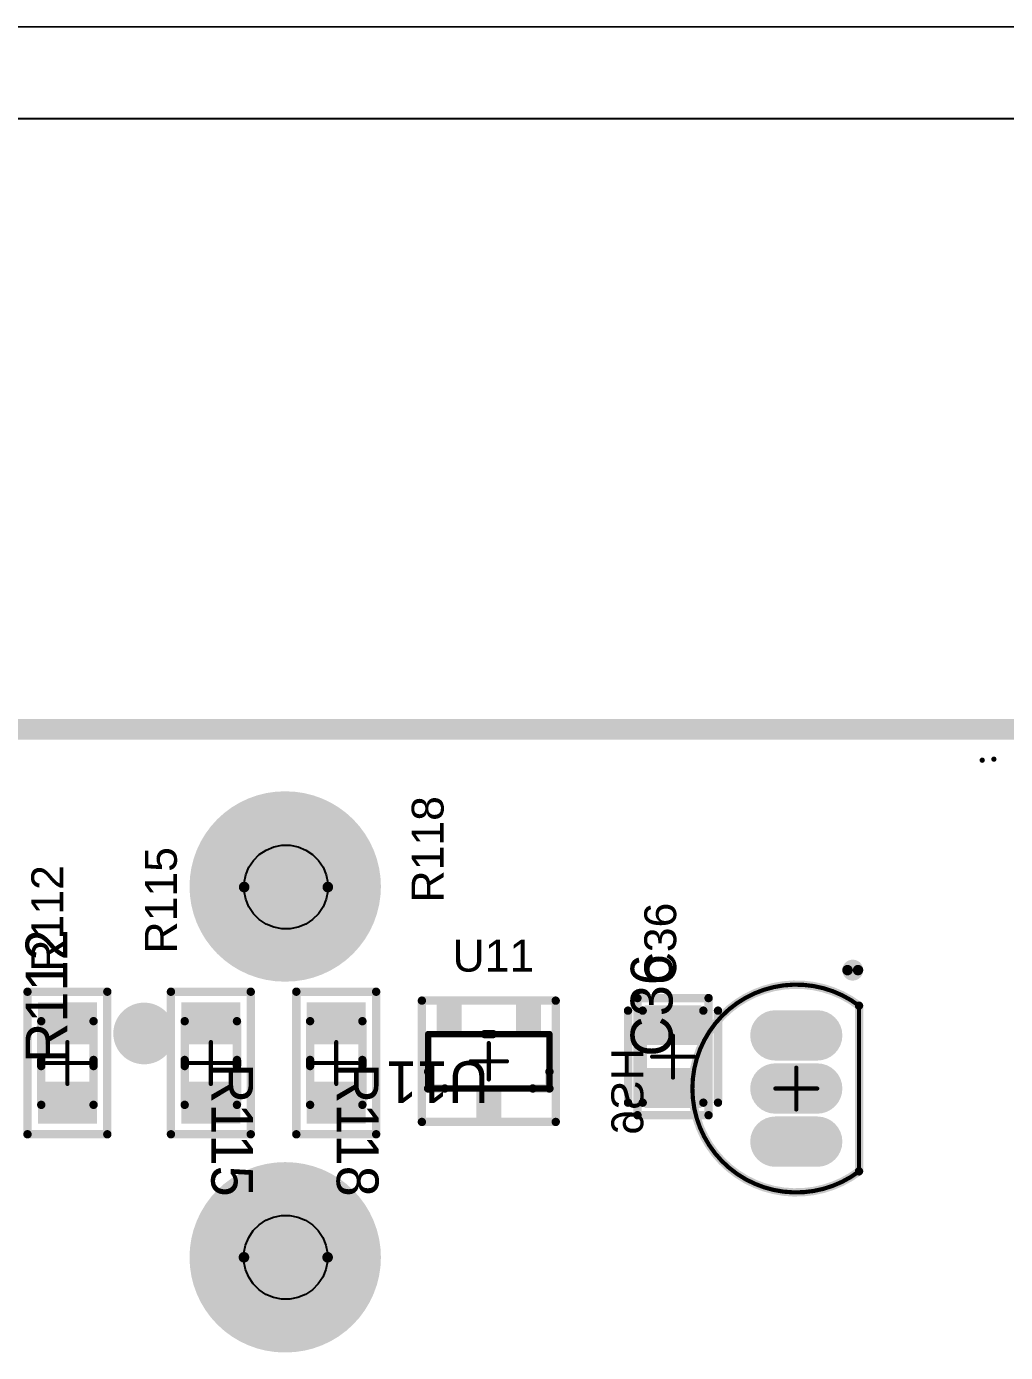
# Model space of a CAD drawing. Header units: millimetres. Extents: x 54 to 247, y 53 to 195.
# Drawn here: x 160.72 to 184.12, y 162.88 to 194.58 of the extents above; entities that cross this region are included whole.
import ezdxf

# ---------------------------------------------------------------- set-up
doc = ezdxf.new("R2010")
doc.units = ezdxf.units.MM
for name, color, linetype in [('BottomOverlay', 54, 'Continuous'), ('BottomSolder', 6, 'Continuous'), ('Mechanical1', 6, 'Continuous'), ('Mechanical10', 56, 'Continuous'), ('Mechanical12', 56, 'Continuous'), ('Mechanical13', 56, 'Continuous'), ('Mechanical15', 56, 'Continuous'), ('Mechanical6', 56, 'Continuous'), ('MultiLayer', 9, 'Continuous'), ('PadHoleLayer', 156, 'Continuous'), ('TopOverlay', 2, 'Continuous'), ('TopPaste', 8, 'Continuous'), ('TopSolder', 216, 'Continuous'), ('ViaHoleLayer', 16, 'Continuous')]:
    doc.layers.add(name, color=color, linetype=linetype)
doc.styles.add('Arial', font='arial.ttf', dxfattribs={"height": 0.2})

# ---------------------------------------------------------------- blocks, each defined once
blk = doc.blocks.new('KEMET_C0805C_DN_MFG_172')
at = {"layer": 'TopPaste'}
for points in [[(-1.225, 0.675), (-0.275, 0.675), (-0.275, -0.675), (-1.225, -0.675)], [(0.275, 0.675), (1.225, 0.675), (1.225, -0.675), (0.275, -0.675)]]:
    blk.add_hatch(color=8, dxfattribs=at).paths.add_polyline_path(points)
at = {"layer": 'TopSolder'}
for points in [[(-1.225, 0.675), (-0.275, 0.675), (-0.275, -0.675), (-1.225, -0.675)], [(0.275, 0.675), (1.225, 0.675), (1.225, -0.675), (0.275, -0.675)]]:
    blk.add_hatch(color=216, dxfattribs=at).paths.add_polyline_path(points)
at = {"layer": 'Mechanical10', "const_width": 0.2}
for points in [[(-1.4, 0.85), (1.4, 0.85)], [(-1.4, 0.85), (-1.4, -0.85)], [(1.4, 0.85), (1.4, -0.85)], [(-1.4, -0.85), (1.4, -0.85)]]:
    blk.add_lwpolyline(points, dxfattribs=at)
at = {"layer": 'Mechanical10', "const_width": 0.1}
for points in [[(-1.45, 0.85, 1), (-1.35, 0.85, 1)], [(-1.45, 0.85, 1), (-1.35, 0.85, 1)], [(1.35, 0.85, 1), (1.45, 0.85, 1)], [(1.35, 0.85, 1), (1.45, 0.85, 1)], [(-1.45, -0.85, 1), (-1.35, -0.85, 1)], [(-1.45, -0.85, 1), (-1.35, -0.85, 1)], [(1.35, -0.85, 1), (1.45, -0.85, 1)], [(1.35, -0.85, 1), (1.45, -0.85, 1)]]:
    blk.add_lwpolyline(points, format="xyb", close=True, dxfattribs=at)
at = {"layer": 'Mechanical12', "const_width": 0.2}
for points in [[(-1.1, 0.725), (1.1, 0.725)], [(-1.1, 0.725), (-1.1, -0.725)], [(1.1, 0.725), (1.1, -0.725)], [(-1.1, -0.725), (1.1, -0.725)]]:
    blk.add_lwpolyline(points, dxfattribs=at)
at = {"layer": 'Mechanical12', "const_width": 0.1}
for points in [[(-1.15, 0.725, 1), (-1.05, 0.725, 1)], [(-1.15, 0.725, 1), (-1.05, 0.725, 1)], [(1.05, 0.725, 1), (1.15, 0.725, 1)], [(1.05, 0.725, 1), (1.15, 0.725, 1)], [(-1.15, -0.725, 1), (-1.05, -0.725, 1)], [(-1.15, -0.725, 1), (-1.05, -0.725, 1)], [(1.05, -0.725, 1), (1.15, -0.725, 1)], [(1.05, -0.725, 1), (1.15, -0.725, 1)]]:
    blk.add_lwpolyline(points, format="xyb", close=True, dxfattribs=at)
at = {"layer": 'Mechanical15'}
for points, const_width in [([(-1.4, 0.85), (1.4, 0.85)], 0.2), ([(-1.4, 0.85), (-1.4, -0.85)], 0.2), ([(1.4, 0.85), (1.4, -0.85)], 0.2), ([(0, 0.5), (0, -0.5)], 0.1), ([(-0.5, 0), (0.5, 0)], 0.1), ([(-1.4, -0.85), (1.4, -0.85)], 0.2)]:
    blk.add_lwpolyline(points, dxfattribs=dict(at, const_width=const_width))
for points, const_width in [([(-1.45, 0.85, 1), (-1.35, 0.85, 1)], 0.1), ([(-1.45, 0.85, 1), (-1.35, 0.85, 1)], 0.1), ([(1.35, 0.85, 1), (1.45, 0.85, 1)], 0.1), ([(1.35, 0.85, 1), (1.45, 0.85, 1)], 0.1), ([(-0.025, 0.5, 1), (0.025, 0.5, 1)], 0.05), ([(-0.525, 0, 1), (-0.475, 0, 1)], 0.05), ([(0.475, 0, 1), (0.525, 0, 1)], 0.05), ([(-0.025, -0.5, 1), (0.025, -0.5, 1)], 0.05), ([(-1.45, -0.85, 1), (-1.35, -0.85, 1)], 0.1), ([(-1.45, -0.85, 1), (-1.35, -0.85, 1)], 0.1), ([(1.35, -0.85, 1), (1.45, -0.85, 1)], 0.1), ([(1.35, -0.85, 1), (1.45, -0.85, 1)], 0.1)]:
    blk.add_lwpolyline(points, format="xyb", close=True, dxfattribs=dict(at, const_width=const_width))
at = {"layer": 'TopOverlay', "const_width": 0.2}
for points in [[(-1.1, 1.075), (1.1, 1.075)], [(-1.1, -1.075), (1.1, -1.075)]]:
    blk.add_lwpolyline(points, dxfattribs=at)
at = {"layer": 'TopOverlay', "const_width": 0.1}
for points in [[(-1.15, 1.075, 1), (-1.05, 1.075, 1)], [(1.05, 1.075, 1), (1.15, 1.075, 1)], [(-1.15, -1.075, 1), (-1.05, -1.075, 1)], [(1.05, -1.075, 1), (1.15, -1.075, 1)]]:
    blk.add_lwpolyline(points, format="xyb", close=True, dxfattribs=at)
at = {"layer": 'Mechanical10'}
blk.add_text('C36', height=1, dxfattribs=at).set_placement((0, 0.011))
blk = doc.blocks.new('V______CRCW0805__3_IPC_B_173')
at = {"layer": 'TopPaste'}
for points in [[(-1.454, 0.704), (-0.448, 0.704), (-0.448, -0.704), (-1.454, -0.704)], [(0.448, 0.704), (1.454, 0.704), (1.454, -0.704), (0.448, -0.704)]]:
    blk.add_hatch(color=8, dxfattribs=at).paths.add_polyline_path(points)
at = {"layer": 'TopSolder'}
for points in [[(-1.454, 0.704), (-0.448, 0.704), (-0.448, -0.704), (-1.454, -0.704)], [(0.448, 0.704), (1.454, 0.704), (1.454, -0.704), (0.448, -0.704)]]:
    blk.add_hatch(color=216, dxfattribs=at).paths.add_polyline_path(points)
at = {"layer": 'Mechanical10', "const_width": 0.2}
for points in [[(1.704, 0.954), (-1.704, 0.954)], [(-1.704, -0.954), (-1.704, 0.954)], [(1.704, -0.954), (1.704, 0.954)], [(1.704, -0.954), (-1.704, -0.954)]]:
    blk.add_lwpolyline(points, dxfattribs=at)
at = {"layer": 'Mechanical10', "const_width": 0.1}
for points in [[(-1.754, 0.954, 1), (-1.654, 0.954, 1)], [(-1.754, 0.954, 1), (-1.654, 0.954, 1)], [(1.654, 0.954, 1), (1.754, 0.954, 1)], [(1.654, 0.954, 1), (1.754, 0.954, 1)], [(-1.754, -0.954, 1), (-1.654, -0.954, 1)], [(-1.754, -0.954, 1), (-1.654, -0.954, 1)], [(1.654, -0.954, 1), (1.754, -0.954, 1)], [(1.654, -0.954, 1), (1.754, -0.954, 1)]]:
    blk.add_lwpolyline(points, format="xyb", close=True, dxfattribs=at)
at = {"layer": 'Mechanical12', "const_width": 0.2}
for points in [[(1, 0.625), (-1, 0.625)], [(-1, -0.625), (-1, 0.625)], [(1, -0.625), (1, 0.625)], [(1, -0.625), (-1, -0.625)]]:
    blk.add_lwpolyline(points, dxfattribs=at)
at = {"layer": 'Mechanical12', "const_width": 0.1}
for points in [[(-1.05, 0.625, 1), (-0.95, 0.625, 1)], [(-1.05, 0.625, 1), (-0.95, 0.625, 1)], [(0.95, 0.625, 1), (1.05, 0.625, 1)], [(0.95, 0.625, 1), (1.05, 0.625, 1)], [(-1.05, -0.625, 1), (-0.95, -0.625, 1)], [(-1.05, -0.625, 1), (-0.95, -0.625, 1)], [(0.95, -0.625, 1), (1.05, -0.625, 1)], [(0.95, -0.625, 1), (1.05, -0.625, 1)]]:
    blk.add_lwpolyline(points, format="xyb", close=True, dxfattribs=at)
at = {"layer": 'Mechanical15'}
for points, const_width in [([(1.704, 0.954), (-1.704, 0.954)], 0.2), ([(-1.704, -0.954), (-1.704, 0.954)], 0.2), ([(1.704, -0.954), (1.704, 0.954)], 0.2), ([(0, -0.5), (0, 0.5)], 0.1), ([(0.5, 0), (-0.5, 0)], 0.1), ([(1.704, -0.954), (-1.704, -0.954)], 0.2)]:
    blk.add_lwpolyline(points, dxfattribs=dict(at, const_width=const_width))
for points, const_width in [([(-1.754, 0.954, 1), (-1.654, 0.954, 1)], 0.1), ([(-1.754, 0.954, 1), (-1.654, 0.954, 1)], 0.1), ([(1.654, 0.954, 1), (1.754, 0.954, 1)], 0.1), ([(1.654, 0.954, 1), (1.754, 0.954, 1)], 0.1), ([(-0.025, 0.5, 1), (0.025, 0.5, 1)], 0.05), ([(-0.525, 0, 1), (-0.475, 0, 1)], 0.05), ([(0.475, 0, 1), (0.525, 0, 1)], 0.05), ([(-0.025, -0.5, 1), (0.025, -0.5, 1)], 0.05), ([(-1.754, -0.954, 1), (-1.654, -0.954, 1)], 0.1), ([(-1.754, -0.954, 1), (-1.654, -0.954, 1)], 0.1), ([(1.654, -0.954, 1), (1.754, -0.954, 1)], 0.1), ([(1.654, -0.954, 1), (1.754, -0.954, 1)], 0.1)]:
    blk.add_lwpolyline(points, format="xyb", close=True, dxfattribs=dict(at, const_width=const_width))
at = {"layer": 'TopOverlay', "const_width": 0.2}
for points in [[(0.073, 0.625), (-0.073, 0.625)], [(0.073, -0.625), (-0.073, -0.625)]]:
    blk.add_lwpolyline(points, dxfattribs=at)
at = {"layer": 'TopOverlay', "const_width": 0.1}
for points in [[(-0.123, 0.625, 1), (-0.023, 0.625, 1)], [(0.023, 0.625, 1), (0.123, 0.625, 1)], [(-0.123, -0.625, 1), (-0.023, -0.625, 1)], [(0.023, -0.625, 1), (0.123, -0.625, 1)]]:
    blk.add_lwpolyline(points, format="xyb", close=True, dxfattribs=at)
at = {"layer": 'Mechanical10'}
blk.add_text('R118', height=1, dxfattribs=at).set_placement((0, 0.011))
blk = doc.blocks.new('V______CRCW0805__3_IPC_B_176')
at = {"layer": 'TopPaste'}
for points in [[(-1.454, 0.704), (-0.448, 0.704), (-0.448, -0.704), (-1.454, -0.704)], [(0.448, 0.704), (1.454, 0.704), (1.454, -0.704), (0.448, -0.704)]]:
    blk.add_hatch(color=8, dxfattribs=at).paths.add_polyline_path(points)
at = {"layer": 'TopSolder'}
for points in [[(-1.454, 0.704), (-0.448, 0.704), (-0.448, -0.704), (-1.454, -0.704)], [(0.448, 0.704), (1.454, 0.704), (1.454, -0.704), (0.448, -0.704)]]:
    blk.add_hatch(color=216, dxfattribs=at).paths.add_polyline_path(points)
at = {"layer": 'Mechanical10', "const_width": 0.2}
for points in [[(1.704, 0.954), (-1.704, 0.954)], [(-1.704, -0.954), (-1.704, 0.954)], [(1.704, -0.954), (1.704, 0.954)], [(1.704, -0.954), (-1.704, -0.954)]]:
    blk.add_lwpolyline(points, dxfattribs=at)
at = {"layer": 'Mechanical10', "const_width": 0.1}
for points in [[(-1.754, 0.954, 1), (-1.654, 0.954, 1)], [(-1.754, 0.954, 1), (-1.654, 0.954, 1)], [(1.654, 0.954, 1), (1.754, 0.954, 1)], [(1.654, 0.954, 1), (1.754, 0.954, 1)], [(-1.754, -0.954, 1), (-1.654, -0.954, 1)], [(-1.754, -0.954, 1), (-1.654, -0.954, 1)], [(1.654, -0.954, 1), (1.754, -0.954, 1)], [(1.654, -0.954, 1), (1.754, -0.954, 1)]]:
    blk.add_lwpolyline(points, format="xyb", close=True, dxfattribs=at)
at = {"layer": 'Mechanical12', "const_width": 0.2}
for points in [[(1, 0.625), (-1, 0.625)], [(-1, -0.625), (-1, 0.625)], [(1, -0.625), (1, 0.625)], [(1, -0.625), (-1, -0.625)]]:
    blk.add_lwpolyline(points, dxfattribs=at)
at = {"layer": 'Mechanical12', "const_width": 0.1}
for points in [[(-1.05, 0.625, 1), (-0.95, 0.625, 1)], [(-1.05, 0.625, 1), (-0.95, 0.625, 1)], [(0.95, 0.625, 1), (1.05, 0.625, 1)], [(0.95, 0.625, 1), (1.05, 0.625, 1)], [(-1.05, -0.625, 1), (-0.95, -0.625, 1)], [(-1.05, -0.625, 1), (-0.95, -0.625, 1)], [(0.95, -0.625, 1), (1.05, -0.625, 1)], [(0.95, -0.625, 1), (1.05, -0.625, 1)]]:
    blk.add_lwpolyline(points, format="xyb", close=True, dxfattribs=at)
at = {"layer": 'Mechanical15'}
for points, const_width in [([(1.704, 0.954), (-1.704, 0.954)], 0.2), ([(-1.704, -0.954), (-1.704, 0.954)], 0.2), ([(1.704, -0.954), (1.704, 0.954)], 0.2), ([(0, -0.5), (0, 0.5)], 0.1), ([(0.5, 0), (-0.5, 0)], 0.1), ([(1.704, -0.954), (-1.704, -0.954)], 0.2)]:
    blk.add_lwpolyline(points, dxfattribs=dict(at, const_width=const_width))
for points, const_width in [([(-1.754, 0.954, 1), (-1.654, 0.954, 1)], 0.1), ([(-1.754, 0.954, 1), (-1.654, 0.954, 1)], 0.1), ([(1.654, 0.954, 1), (1.754, 0.954, 1)], 0.1), ([(1.654, 0.954, 1), (1.754, 0.954, 1)], 0.1), ([(-0.025, 0.5, 1), (0.025, 0.5, 1)], 0.05), ([(-0.525, 0, 1), (-0.475, 0, 1)], 0.05), ([(0.475, 0, 1), (0.525, 0, 1)], 0.05), ([(-0.025, -0.5, 1), (0.025, -0.5, 1)], 0.05), ([(-1.754, -0.954, 1), (-1.654, -0.954, 1)], 0.1), ([(-1.754, -0.954, 1), (-1.654, -0.954, 1)], 0.1), ([(1.654, -0.954, 1), (1.754, -0.954, 1)], 0.1), ([(1.654, -0.954, 1), (1.754, -0.954, 1)], 0.1)]:
    blk.add_lwpolyline(points, format="xyb", close=True, dxfattribs=dict(at, const_width=const_width))
at = {"layer": 'TopOverlay', "const_width": 0.2}
for points in [[(0.073, 0.625), (-0.073, 0.625)], [(0.073, -0.625), (-0.073, -0.625)]]:
    blk.add_lwpolyline(points, dxfattribs=at)
at = {"layer": 'TopOverlay', "const_width": 0.1}
for points in [[(-0.123, 0.625, 1), (-0.023, 0.625, 1)], [(0.023, 0.625, 1), (0.123, 0.625, 1)], [(-0.123, -0.625, 1), (-0.023, -0.625, 1)], [(0.023, -0.625, 1), (0.123, -0.625, 1)]]:
    blk.add_lwpolyline(points, format="xyb", close=True, dxfattribs=at)
at = {"layer": 'Mechanical10'}
blk.add_text('R115', height=1, dxfattribs=at).set_placement((0, 0.011))
blk = doc.blocks.new('V______CRCW0805__3_IPC_B_179')
at = {"layer": 'TopPaste'}
for points in [[(-1.454, 0.704), (-0.448, 0.704), (-0.448, -0.704), (-1.454, -0.704)], [(0.448, 0.704), (1.454, 0.704), (1.454, -0.704), (0.448, -0.704)]]:
    blk.add_hatch(color=8, dxfattribs=at).paths.add_polyline_path(points)
at = {"layer": 'TopSolder'}
for points in [[(-1.454, 0.704), (-0.448, 0.704), (-0.448, -0.704), (-1.454, -0.704)], [(0.448, 0.704), (1.454, 0.704), (1.454, -0.704), (0.448, -0.704)]]:
    blk.add_hatch(color=216, dxfattribs=at).paths.add_polyline_path(points)
at = {"layer": 'Mechanical10', "const_width": 0.2}
for points in [[(-1.704, 0.954), (1.704, 0.954)], [(-1.704, 0.954), (-1.704, -0.954)], [(1.704, 0.954), (1.704, -0.954)], [(-1.704, -0.954), (1.704, -0.954)]]:
    blk.add_lwpolyline(points, dxfattribs=at)
at = {"layer": 'Mechanical10', "const_width": 0.1}
for points in [[(-1.754, 0.954, 1), (-1.654, 0.954, 1)], [(-1.754, 0.954, 1), (-1.654, 0.954, 1)], [(1.654, 0.954, 1), (1.754, 0.954, 1)], [(1.654, 0.954, 1), (1.754, 0.954, 1)], [(-1.754, -0.954, 1), (-1.654, -0.954, 1)], [(-1.754, -0.954, 1), (-1.654, -0.954, 1)], [(1.654, -0.954, 1), (1.754, -0.954, 1)], [(1.654, -0.954, 1), (1.754, -0.954, 1)]]:
    blk.add_lwpolyline(points, format="xyb", close=True, dxfattribs=at)
at = {"layer": 'Mechanical12', "const_width": 0.2}
for points in [[(-1, 0.625), (1, 0.625)], [(-1, 0.625), (-1, -0.625)], [(1, 0.625), (1, -0.625)], [(-1, -0.625), (1, -0.625)]]:
    blk.add_lwpolyline(points, dxfattribs=at)
at = {"layer": 'Mechanical12', "const_width": 0.1}
for points in [[(-1.05, 0.625, 1), (-0.95, 0.625, 1)], [(-1.05, 0.625, 1), (-0.95, 0.625, 1)], [(0.95, 0.625, 1), (1.05, 0.625, 1)], [(0.95, 0.625, 1), (1.05, 0.625, 1)], [(-1.05, -0.625, 1), (-0.95, -0.625, 1)], [(-1.05, -0.625, 1), (-0.95, -0.625, 1)], [(0.95, -0.625, 1), (1.05, -0.625, 1)], [(0.95, -0.625, 1), (1.05, -0.625, 1)]]:
    blk.add_lwpolyline(points, format="xyb", close=True, dxfattribs=at)
at = {"layer": 'Mechanical15'}
for points, const_width in [([(-1.704, 0.954), (1.704, 0.954)], 0.2), ([(-1.704, 0.954), (-1.704, -0.954)], 0.2), ([(1.704, 0.954), (1.704, -0.954)], 0.2), ([(0, 0.5), (0, -0.5)], 0.1), ([(-0.5, 0), (0.5, 0)], 0.1), ([(-1.704, -0.954), (1.704, -0.954)], 0.2)]:
    blk.add_lwpolyline(points, dxfattribs=dict(at, const_width=const_width))
for points, const_width in [([(-1.754, 0.954, 1), (-1.654, 0.954, 1)], 0.1), ([(-1.754, 0.954, 1), (-1.654, 0.954, 1)], 0.1), ([(1.654, 0.954, 1), (1.754, 0.954, 1)], 0.1), ([(1.654, 0.954, 1), (1.754, 0.954, 1)], 0.1), ([(-0.025, 0.5, 1), (0.025, 0.5, 1)], 0.05), ([(-0.525, 0, 1), (-0.475, 0, 1)], 0.05), ([(0.475, 0, 1), (0.525, 0, 1)], 0.05), ([(-0.025, -0.5, 1), (0.025, -0.5, 1)], 0.05), ([(-1.754, -0.954, 1), (-1.654, -0.954, 1)], 0.1), ([(-1.754, -0.954, 1), (-1.654, -0.954, 1)], 0.1), ([(1.654, -0.954, 1), (1.754, -0.954, 1)], 0.1), ([(1.654, -0.954, 1), (1.754, -0.954, 1)], 0.1)]:
    blk.add_lwpolyline(points, format="xyb", close=True, dxfattribs=dict(at, const_width=const_width))
at = {"layer": 'TopOverlay', "const_width": 0.2}
for points in [[(-0.073, 0.625), (0.073, 0.625)], [(-0.073, -0.625), (0.073, -0.625)]]:
    blk.add_lwpolyline(points, dxfattribs=at)
at = {"layer": 'TopOverlay', "const_width": 0.1}
for points in [[(-0.123, 0.625, 1), (-0.023, 0.625, 1)], [(0.023, 0.625, 1), (0.123, 0.625, 1)], [(-0.123, -0.625, 1), (-0.023, -0.625, 1)], [(0.023, -0.625, 1), (0.123, -0.625, 1)]]:
    blk.add_lwpolyline(points, format="xyb", close=True, dxfattribs=at)
at = {"layer": 'Mechanical10'}
blk.add_text('R112', height=1, dxfattribs=at).set_placement((0, 0))
blk = doc.blocks.new('N________TL431AQDBZR_215_0_196')
at = {"layer": 'TopPaste'}
for points in [[(-0.25, 0.7), (0.25, 0.7), (0.25, 1.3), (-0.25, 1.3)], [(-1.2, -1.3), (-0.7, -1.3), (-0.7, -0.7), (-1.2, -0.7)], [(0.7, -1.3), (1.2, -1.3), (1.2, -0.7), (0.7, -0.7)]]:
    blk.add_hatch(color=8, dxfattribs=at).paths.add_polyline_path(points)
at = {"layer": 'TopSolder'}
for points in [[(-0.3, 0.65), (-0.3, 1.35), (0.3, 1.35), (0.3, 0.65)], [(-1.25, -1.35), (-1.25, -0.65), (-0.65, -0.65), (-0.65, -1.35)], [(0.65, -1.35), (0.65, -0.65), (1.25, -0.65), (1.25, -1.35)]]:
    blk.add_hatch(color=216, dxfattribs=at).paths.add_polyline_path(points)
at = {"layer": 'Mechanical10', "const_width": 0.2}
for points in [[(1.6, 1.45), (-1.6, 1.45)], [(-1.6, 1.45), (-1.6, -1.45)], [(1.6, 1.45), (1.6, -1.45)], [(1.6, -1.45), (-1.6, -1.45)]]:
    blk.add_lwpolyline(points, dxfattribs=at)
at = {"layer": 'Mechanical10', "const_width": 0.1}
for points in [[(-1.65, 1.45, 1), (-1.55, 1.45, 1)], [(-1.65, 1.45, 1), (-1.55, 1.45, 1)], [(1.55, 1.45, 1), (1.65, 1.45, 1)], [(1.55, 1.45, 1), (1.65, 1.45, 1)], [(-1.65, -1.45, 1), (-1.55, -1.45, 1)], [(-1.65, -1.45, 1), (-1.55, -1.45, 1)], [(1.55, -1.45, 1), (1.65, -1.45, 1)], [(1.55, -1.45, 1), (1.65, -1.45, 1)]]:
    blk.add_lwpolyline(points, format="xyb", close=True, dxfattribs=at)
at = {"layer": 'Mechanical12', "const_width": 0.15}
for points in [[(1.45, 0.65), (-1.45, 0.65)], [(-1.45, 0.65), (-1.45, -0.65)], [(1.45, 0.65), (1.45, -0.65)], [(1.45, -0.65), (-1.45, -0.65)]]:
    blk.add_lwpolyline(points, dxfattribs=at)
at = {"layer": 'Mechanical12', "const_width": 0.075}
for points in [[(-1.488, 0.65, 1), (-1.413, 0.65, 1)], [(-1.488, 0.65, 1), (-1.413, 0.65, 1)], [(1.412, 0.65, 1), (1.487, 0.65, 1)], [(1.412, 0.65, 1), (1.487, 0.65, 1)], [(-1.488, -0.65, 1), (-1.413, -0.65, 1)], [(-1.488, -0.65, 1), (-1.413, -0.65, 1)], [(1.412, -0.65, 1), (1.487, -0.65, 1)], [(1.412, -0.65, 1), (1.487, -0.65, 1)]]:
    blk.add_lwpolyline(points, format="xyb", close=True, dxfattribs=at)
at = {"layer": 'Mechanical15'}
for points, const_width in [([(1.6, 1.45), (-1.6, 1.45)], 0.2), ([(-1.6, 1.45), (-1.6, -1.45)], 0.2), ([(1.6, 1.45), (1.6, -1.45)], 0.2), ([(0, 0.435), (0, -0.435)], 0.1), ([(0.435, 0), (-0.435, 0)], 0.1), ([(1.6, -1.45), (-1.6, -1.45)], 0.2)]:
    blk.add_lwpolyline(points, dxfattribs=dict(at, const_width=const_width))
for points, const_width in [([(-1.65, 1.45, 1), (-1.55, 1.45, 1)], 0.1), ([(-1.65, 1.45, 1), (-1.55, 1.45, 1)], 0.1), ([(1.55, 1.45, 1), (1.65, 1.45, 1)], 0.1), ([(1.55, 1.45, 1), (1.65, 1.45, 1)], 0.1), ([(-0.025, 0.435, 1), (0.025, 0.435, 1)], 0.05), ([(-0.46, 0, 1), (-0.41, 0, 1)], 0.05), ([(0.41, 0, 1), (0.46, 0, 1)], 0.05), ([(-0.025, -0.435, 1), (0.025, -0.435, 1)], 0.05), ([(-1.65, -1.45, 1), (-1.55, -1.45, 1)], 0.1), ([(-1.65, -1.45, 1), (-1.55, -1.45, 1)], 0.1), ([(1.55, -1.45, 1), (1.65, -1.45, 1)], 0.1), ([(1.55, -1.45, 1), (1.65, -1.45, 1)], 0.1)]:
    blk.add_lwpolyline(points, format="xyb", close=True, dxfattribs=dict(at, const_width=const_width))
at = {"layer": 'TopOverlay', "const_width": 0.2}
for points in [[(-1.05, 0.65), (-1.45, 0.65)], [(-1.45, 0.649), (-1.45, 0.249)], [(1.45, 0.65), (1.05, 0.65)], [(1.451, 0.649), (1.451, 0.249)], [(0.1, -0.65), (-0.1, -0.65)]]:
    blk.add_lwpolyline(points, dxfattribs=at)
at = {"layer": 'TopOverlay', "const_width": 0.1}
for points in [[(-1.5, 0.65, 1), (-1.4, 0.65, 1)], [(-1.5, 0.649, 1), (-1.4, 0.649, 1)], [(-1.1, 0.65, 1), (-1, 0.65, 1)], [(1, 0.65, 1), (1.1, 0.65, 1)], [(1.4, 0.65, 1), (1.5, 0.65, 1)], [(1.401, 0.649, 1), (1.501, 0.649, 1)], [(-1.5, 0.249, 1), (-1.4, 0.249, 1)], [(1.401, 0.249, 1), (1.501, 0.249, 1)], [(-0.15, -0.65, 1), (-0.05, -0.65, 1)], [(0.05, -0.65, 1), (0.15, -0.65, 1)]]:
    blk.add_lwpolyline(points, format="xyb", close=True, dxfattribs=at)
at = {"layer": 'Mechanical10'}
blk.add_text('U11', height=1, dxfattribs=at).set_placement((0, 0))
blk = doc.blocks.new('TO_92A_B_206')
at = {"layer": 'BottomSolder'}
h = blk.add_hatch(color=6, dxfattribs=at)
edge = h.paths.add_edge_path()
edge.add_arc((-0.5, 1.27), 0.602, 90, 270)
edge.add_line((-0.5, 0.668), (0.5, 0.668))
edge.add_arc((0.5, 1.27), 0.602, 270, 450)
edge.add_line((0.5, 1.872), (-0.5, 1.872))
h = blk.add_hatch(color=6, dxfattribs=at)
edge = h.paths.add_edge_path()
edge.add_arc((-0.5, 0), 0.602, 90, 270)
edge.add_line((-0.5, -0.602), (0.5, -0.602))
edge.add_arc((0.5, 0), 0.602, 270, 450)
edge.add_line((0.5, 0.602), (-0.5, 0.602))
h = blk.add_hatch(color=6, dxfattribs=at)
edge = h.paths.add_edge_path()
edge.add_arc((-0.5, -1.27), 0.602, 90, 270)
edge.add_line((-0.5, -1.872), (0.5, -1.872))
edge.add_arc((0.5, -1.27), 0.602, 270, 450)
edge.add_line((0.5, -0.668), (-0.5, -0.668))
at = {"layer": 'MultiLayer'}
h = blk.add_hatch(color=9, dxfattribs=at)
edge = h.paths.add_edge_path()
edge.add_arc((-0.5, 1.27), 0.5, 90, 270)
edge.add_line((-0.5, 0.77), (0.5, 0.77))
edge.add_arc((0.5, 1.27), 0.5, 270, 450)
edge.add_line((0.5, 1.77), (-0.5, 1.77))
h = blk.add_hatch(color=9, dxfattribs=at)
edge = h.paths.add_edge_path()
edge.add_arc((-0.5, 0), 0.5, 90, 270)
edge.add_line((-0.5, -0.5), (0.5, -0.5))
edge.add_arc((0.5, 0), 0.5, 270, 450)
edge.add_line((0.5, 0.5), (-0.5, 0.5))
h = blk.add_hatch(color=9, dxfattribs=at)
edge = h.paths.add_edge_path()
edge.add_arc((-0.5, -1.27), 0.5, 90, 270)
edge.add_line((-0.5, -1.77), (0.5, -1.77))
edge.add_arc((0.5, -1.27), 0.5, 270, 450)
edge.add_line((0.5, -0.77), (-0.5, -0.77))
at = {"layer": 'PadHoleLayer'}
h = blk.add_hatch(color=156, dxfattribs=at)
edge = h.paths.add_edge_path()
edge.add_arc((0, 1.27), 0.45, 0, 360)
h = blk.add_hatch(color=156, dxfattribs=at)
edge = h.paths.add_edge_path()
edge.add_arc((0, 0), 0.45, 0, 360)
h = blk.add_hatch(color=156, dxfattribs=at)
edge = h.paths.add_edge_path()
edge.add_arc((0, -1.27), 0.45, 0, 360)
at = {"layer": 'TopSolder'}
h = blk.add_hatch(color=216, dxfattribs=at)
edge = h.paths.add_edge_path()
edge.add_arc((-0.5, 1.27), 0.602, 90, 270)
edge.add_line((-0.5, 0.668), (0.5, 0.668))
edge.add_arc((0.5, 1.27), 0.602, 270, 450)
edge.add_line((0.5, 1.872), (-0.5, 1.872))
h = blk.add_hatch(color=216, dxfattribs=at)
edge = h.paths.add_edge_path()
edge.add_arc((-0.5, 0), 0.602, 90, 270)
edge.add_line((-0.5, -0.602), (0.5, -0.602))
edge.add_arc((0.5, 0), 0.602, 270, 450)
edge.add_line((0.5, 0.602), (-0.5, 0.602))
h = blk.add_hatch(color=216, dxfattribs=at)
edge = h.paths.add_edge_path()
edge.add_arc((-0.5, -1.27), 0.602, 90, 270)
edge.add_line((-0.5, -1.872), (0.5, -1.872))
edge.add_arc((0.5, -1.27), 0.602, 270, 450)
edge.add_line((0.5, -0.668), (-0.5, -0.668))
at = {"layer": 'BottomOverlay'}
for points, const_width in [([(1.475, 2.83, 1), (1.225, 2.83, 1)], 0.25), ([(1.162, 2.83, 1), (1.287, 2.83, 1)], 0.125), ([(1.413, 2.83, 1), (1.538, 2.83, 1)], 0.125), ([(1.45, 1.98, 1), (1.55, 1.98, 1)], 0.1), ([(1.45, 1.98, 1), (1.55, 1.98, 1)], 0.1), ([(1.45, -1.98, 1), (1.55, -1.98, 1)], 0.1), ([(1.45, -1.98, 1), (1.55, -1.98, 1)], 0.1)]:
    blk.add_lwpolyline(points, format="xyb", close=True, dxfattribs=dict(at, const_width=const_width))
at = {"layer": 'BottomOverlay', "const_width": 0.2}
blk.add_lwpolyline([(1.5, -1.98, -2.01215), (1.5, 1.98)], format="xyb", dxfattribs=at)
blk.add_lwpolyline([(1.5, -1.98), (1.5, 1.98)], dxfattribs=at)
at = {"layer": 'Mechanical13', "const_width": 0.1}
blk.add_lwpolyline([(1.5, -1.98, -2.01215), (1.5, 1.98)], format="xyb", dxfattribs=at)
blk.add_lwpolyline([(1.5, -1.98), (1.5, 1.98)], dxfattribs=at)
at = {"layer": 'Mechanical13', "const_width": 0.05}
for points in [[(1.475, 1.98, 1), (1.525, 1.98, 1)], [(1.475, 1.98, 1), (1.525, 1.98, 1)], [(1.475, -1.98, 1), (1.525, -1.98, 1)], [(1.475, -1.98, 1), (1.525, -1.98, 1)]]:
    blk.add_lwpolyline(points, format="xyb", close=True, dxfattribs=at)
at = {"layer": 'Mechanical15', "const_width": 0.1}
for points in [[(0, -0.5), (0, 0.5)], [(-0.5, 0), (0.5, 0)]]:
    blk.add_lwpolyline(points, dxfattribs=at)
at = {"layer": 'Mechanical15', "const_width": 0.05}
for points in [[(-0.025, 0.5, 1), (0.025, 0.5, 1)], [(-0.525, 0, 1), (-0.475, 0, 1)], [(0.475, 0, 1), (0.525, 0, 1)], [(-0.025, -0.5, 1), (0.025, -0.5, 1)]]:
    blk.add_lwpolyline(points, format="xyb", close=True, dxfattribs=at)

msp = doc.modelspace()

# ---------------------------------------------------------------- hatches: boundary and pattern name
at = {"layer": 'BottomSolder'}
h = msp.add_hatch(color=6, dxfattribs=at)
edge = h.paths.add_edge_path()
edge.add_arc((163.53, 170.505), 0.737, 0, 360)
at = {"layer": 'Mechanical6'}
h = msp.add_hatch(color=56, dxfattribs=at)
edge = h.paths.add_edge_path()
edge.add_arc((183.566, 177.038), 0.0635, 0, 360)
h = msp.add_hatch(color=56, dxfattribs=at)
edge = h.paths.add_edge_path()
edge.add_arc((183.566, 177.038), 0.0635, 0, 360)
h = msp.add_hatch(color=56, dxfattribs=at)
edge = h.paths.add_edge_path()
edge.add_arc((183.845, 177.063), 0.0635, 0, 360)
h = msp.add_hatch(color=56, dxfattribs=at)
edge = h.paths.add_edge_path()
edge.add_arc((183.845, 177.063), 0.0635, 0, 360)
at = {"layer": 'PadHoleLayer'}
h = msp.add_hatch(color=156, dxfattribs=at)
edge = h.paths.add_edge_path()
edge.add_arc((183.566, 177.038), 0.0635, 0, 360)
h = msp.add_hatch(color=156, dxfattribs=at)
edge = h.paths.add_edge_path()
edge.add_arc((183.566, 177.038), 0.0635, 0, 360)
h = msp.add_hatch(color=156, dxfattribs=at)
edge = h.paths.add_edge_path()
edge.add_arc((183.845, 177.063), 0.0635, 0, 360)
h = msp.add_hatch(color=156, dxfattribs=at)
edge = h.paths.add_edge_path()
edge.add_arc((183.845, 177.063), 0.0635, 0, 360)
at = {"layer": 'TopSolder'}
h = msp.add_hatch(color=216, dxfattribs=at)
edge = h.paths.add_edge_path()
edge.add_arc((163.53, 170.505), 0.737, 0, 360)
at = {"layer": 'ViaHoleLayer'}
h = msp.add_hatch(color=16, dxfattribs=at)
edge = h.paths.add_edge_path()
edge.add_arc((163.53, 170.505), 0.356, 0, 360)

# ---------------------------------------------------------------- linework, layer by layer
at = {"layer": 'BottomSolder'}
for points, const_width in [([(166.941, 174.019, 1), (166.891, 174.019, 1)], 4.5), ([(165.766, 174.019, 1), (168.016, 174.019, 1)], 2.25), ([(165.817, 174.019, 1), (168.066, 174.019, 1)], 2.25), ([(166.941, 165.154, 1), (166.891, 165.154, 1)], 4.5), ([(165.766, 165.154, 1), (168.016, 165.154, 1)], 2.25), ([(165.817, 165.154, 1), (168.066, 165.154, 1)], 2.25)]:
    msp.add_lwpolyline(points, format="xyb", close=True, dxfattribs=dict(at, const_width=const_width))
at = {"layer": 'Mechanical1'}
for points in [[(54.901, 194.56), (229.901, 194.578)], [(54.915, 192.378), (229.901, 192.378)]]:
    msp.add_lwpolyline(points, dxfattribs=at)
at = {"layer": 'Mechanical1', "const_width": 0.5}
msp.add_lwpolyline([(61.341, 177.775), (246.341, 177.775)], dxfattribs=at)
at = {"layer": 'Mechanical1'}
for points, const_width in [([(167.922, 174.005, 1), (165.922, 174.005, 1)], 0.254), ([(165.858, 174.005, 1), (165.985, 174.005, 1)], 0.127), ([(167.858, 174.005, 1), (167.985, 174.005, 1)], 0.127), ([(167.916, 165.154, 1), (165.916, 165.154, 1)], 0.254), ([(165.853, 165.154, 1), (165.98, 165.154, 1)], 0.127), ([(167.853, 165.154, 1), (167.98, 165.154, 1)], 0.127)]:
    msp.add_lwpolyline(points, format="xyb", close=True, dxfattribs=dict(at, const_width=const_width))
at = {"layer": 'MultiLayer'}
for p, q in [((166.63, 174.967), (166.823, 175.005)), ((166.823, 175.005), (166.922, 175.005)), ((166.922, 175.005), (167.02, 175.005)), ((167.02, 175.005), (167.213, 174.967)), ((166.145, 174.642), (166.284, 174.782)), ((166.284, 174.782), (166.448, 174.891)), ((166.448, 174.891), (166.63, 174.967)), ((167.213, 174.967), (167.395, 174.891)), ((167.395, 174.891), (167.559, 174.782)), ((167.559, 174.782), (167.699, 174.642)), ((165.96, 174.297), (166.036, 174.479)), ((166.036, 174.479), (166.145, 174.642)), ((167.699, 174.642), (167.808, 174.479)), ((167.808, 174.479), (167.883, 174.297)), ((165.922, 174.103), (165.96, 174.297)), ((165.922, 174.005), (165.922, 174.103)), ((167.883, 174.297), (167.922, 174.103)), ((167.922, 174.103), (167.922, 174.005)), ((165.922, 173.907), (165.922, 174.005)), ((165.96, 173.713), (165.922, 173.907)), ((166.036, 173.531), (165.96, 173.713)), ((167.883, 173.713), (167.808, 173.531)), ((167.922, 173.907), (167.883, 173.713)), ((167.922, 174.005), (167.922, 173.907)), ((166.145, 173.368), (166.036, 173.531)), ((167.808, 173.531), (167.699, 173.368)), ((166.284, 173.228), (166.145, 173.368)), ((166.448, 173.119), (166.284, 173.228)), ((166.63, 173.043), (166.448, 173.119)), ((167.395, 173.119), (167.213, 173.043)), ((167.559, 173.228), (167.395, 173.119)), ((167.699, 173.368), (167.559, 173.228)), ((166.823, 173.005), (166.63, 173.043)), ((166.922, 173.005), (166.823, 173.005)), ((166.922, 173.005), (166.922, 173.005)), ((167.02, 173.005), (166.922, 173.005)), ((167.213, 173.043), (167.02, 173.005)), ((166.442, 166.04), (166.624, 166.116)), ((166.624, 166.116), (166.818, 166.154)), ((166.818, 166.154), (166.916, 166.154)), ((166.916, 166.154), (167.015, 166.154)), ((167.015, 166.154), (167.208, 166.116)), ((167.208, 166.116), (167.39, 166.04)), ((166.03, 165.628), (166.139, 165.792)), ((166.139, 165.792), (166.279, 165.931)), ((166.279, 165.931), (166.442, 166.04)), ((167.39, 166.04), (167.554, 165.931)), ((167.554, 165.931), (167.693, 165.792)), ((167.693, 165.792), (167.802, 165.628)), ((165.955, 165.446), (166.03, 165.628)), ((167.802, 165.628), (167.878, 165.446)), ((165.916, 165.253), (165.955, 165.446)), ((165.916, 165.154), (165.916, 165.253)), ((165.916, 165.056), (165.916, 165.154)), ((167.878, 165.446), (167.916, 165.253)), ((167.916, 165.253), (167.916, 165.154)), ((167.916, 165.154), (167.916, 165.056)), ((165.955, 164.863), (165.916, 165.056)), ((166.03, 164.681), (165.955, 164.863)), ((167.878, 164.863), (167.802, 164.681)), ((167.916, 165.056), (167.878, 164.863)), ((166.139, 164.517), (166.03, 164.681)), ((166.279, 164.377), (166.139, 164.517)), ((167.693, 164.517), (167.554, 164.377)), ((167.802, 164.681), (167.693, 164.517)), ((166.442, 164.268), (166.279, 164.377)), ((166.624, 164.193), (166.442, 164.268)), ((167.39, 164.268), (167.208, 164.193)), ((167.554, 164.377), (167.39, 164.268)), ((166.818, 164.154), (166.624, 164.193)), ((166.916, 164.154), (166.818, 164.154)), ((166.916, 164.154), (166.916, 164.154)), ((167.015, 164.154), (166.916, 164.154)), ((167.208, 164.193), (167.015, 164.154))]:
    msp.add_line(p, q, dxfattribs=at)
at = {"layer": 'TopSolder'}
for points, const_width in [([(166.916, 174.019, 1), (166.865, 174.019, 1)], 4.5), ([(165.74, 174.019, 1), (167.99, 174.019, 1)], 2.25), ([(165.791, 174.019, 1), (168.041, 174.019, 1)], 2.25), ([(166.916, 165.154, 1), (166.865, 165.154, 1)], 4.5), ([(165.74, 165.154, 1), (167.99, 165.154, 1)], 2.25), ([(165.791, 165.154, 1), (168.041, 165.154, 1)], 2.25)]:
    msp.add_lwpolyline(points, format="xyb", close=True, dxfattribs=dict(at, const_width=const_width))

# ---------------------------------------------------------------- block references
for name, p, rotation in [('V______CRCW0805__3_IPC_B_179', (161.696, 169.799), 90), ('KEMET_C0805C_DN_MFG_172', (176.174, 169.951), 90), ('V______CRCW0805__3_IPC_B_176', (165.125, 169.799), 270), ('V______CRCW0805__3_IPC_B_173', (168.123, 169.799), 270), ('N________TL431AQDBZR_215_0_196', (171.77, 169.84), 180)]:
    msp.add_blockref(name, p, dxfattribs=dict(rotation=rotation))
msp.add_blockref('TO_92A_B_206', (179.121, 169.189))

# ---------------------------------------------------------------- texts
at = {"layer": 'BottomOverlay', "style": 'Arial', "text_generation_flag": 2}
msp.add_text('HS6', height=0.762, rotation=90, dxfattribs=at).set_placement((175.463, 170.154))
at = {"layer": 'TopOverlay', "style": 'Arial'}
for s, p in [('R118', (170.688, 173.635)), ('R115', (164.312, 172.416)), ('R112', (161.595, 171.984)), ('C36', (176.25, 171.679))]:
    msp.add_text(s, height=0.762, rotation=90, dxfattribs=at).set_placement(p)
msp.add_text('U11', height=0.762, dxfattribs=at).set_placement((170.904, 171.984))

doc.saveas('drawing.dxf')
